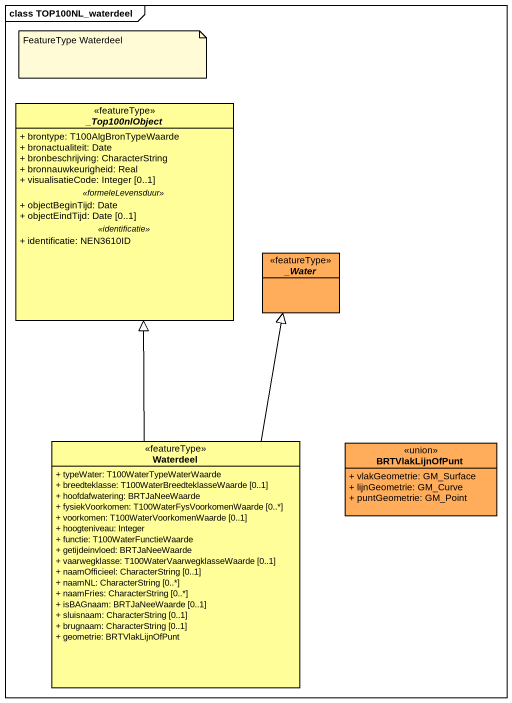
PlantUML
@startuml
mainframe class TOP100NL_waterdeel
hide circle
hide empty members
skinparam classAttributeIconSize 0
abstract class "_Top100nlObject" as Top100nlObject <<featureType>> #FFFE99 {
  + brontype: T100AlgBronTypeWaarde
  + bronactualiteit: Date
  + bronbeschrijving: CharacterString
  + bronnauwkeurigheid: Real
  + visualisatieCode: Integer [0..1]
  .. <<formeleLevensduur>> ..
  + objectBeginTijd: Date
  + objectEindTijd: Date [0..1]
  .. <<identificatie>> ..
  + identificatie: NEN3610ID
}
abstract class "_Water" as Water <<featureType>> #FFAD5B
class Waterdeel <<featureType>> #FFFE99 {
  + typeWater: T100WaterTypeWaterWaarde
  + breedteklasse: T100WaterBreedteklasseWaarde [0..1]
  + hoofdafwatering: BRTJaNeeWaarde
  + fysiekVoorkomen: T100WaterFysVoorkomenWaarde [0..*]
  + voorkomen: T100WaterVoorkomenWaarde [0..1]
  + hoogteniveau: Integer
  + functie: T100WaterFunctieWaarde
  + getijdeinvloed: BRTJaNeeWaarde
  + vaarwegklasse: T100WaterVaarwegklasseWaarde [0..1]
  + naamOfficieel: CharacterString [0..1]
  + naamNL: CharacterString [0..*]
  + naamFries: CharacterString [0..*]
  + isBAGnaam: BRTJaNeeWaarde [0..1]
  + sluisnaam: CharacterString [0..1]
  + brugnaam: CharacterString [0..1]
  + geometrie: BRTVlakLijnOfPunt
}
class BRTVlakLijnOfPunt <<union>> #FFAD5B {
  + vlakGeometrie: GM_Surface
  + lijnGeometrie: GM_Curve
  + puntGeometrie: GM_Point
}
Waterdeel -up-|> Top100nlObject
Waterdeel -up-|> Water
note as N1
  FeatureType Waterdeel
end note
@enduml
